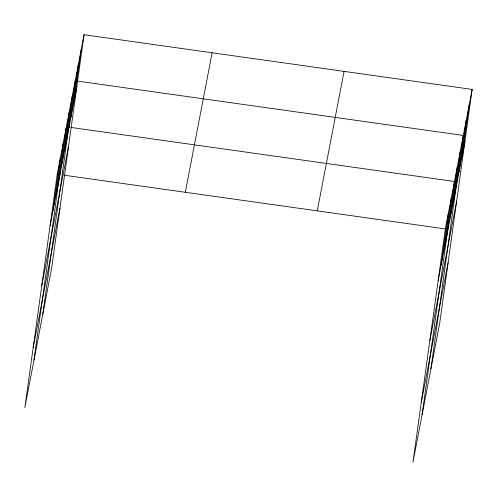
<?xml version="1.0" encoding="UTF-8"?>
<svg xmlns="http://www.w3.org/2000/svg" width="497" height="497" viewBox="0 0 497 497"><rect width="100%" height="100%" fill="white"/><g stroke="black" fill="none" stroke-linecap="round" stroke-linejoin="round"><path stroke-width="0.75" d="M84.043 34.734L57.23 174.23L24.85 407.577L51.663 268.082L84.043 34.734L472.15 89.423L439.77 322.77L412.957 462.266L445.337 228.918L472.15 89.423M53.104 210.069L60.267 158.419M56.142 194.259L63.305 142.608M33.97 360.151L66.349 126.803L69.394 127.232M62.131 163.103L69.294 111.458M65.082 147.758L72.245 96.114M42.817 314.116L75.196 80.769L463.303 135.451L430.924 368.805M70.978 117.068L78.147 65.424M73.929 101.723L81.098 50.079M441.206 264.752L448.375 213.107M444.243 248.947L451.413 197.297M422.071 414.84L454.451 181.486L70.922 127.443M450.232 217.792L457.402 166.141M453.183 202.447L460.352 150.796M459.085 171.757L466.248 120.112M462.036 156.412L469.199 104.768M50.06 225.874L76.88 86.379M41.742 285.837L68.561 146.342M33.169 347.62L59.988 208.119M185.306 192.277L212.12 52.781M317.26 210.871L344.073 71.375M438.168 280.563L464.981 141.067M429.849 340.526L456.662 201.03M421.276 402.303L448.089 262.807M57.23 174.23L60.28 174.658M64.088 175.199L445.337 228.918"/></g></svg>
